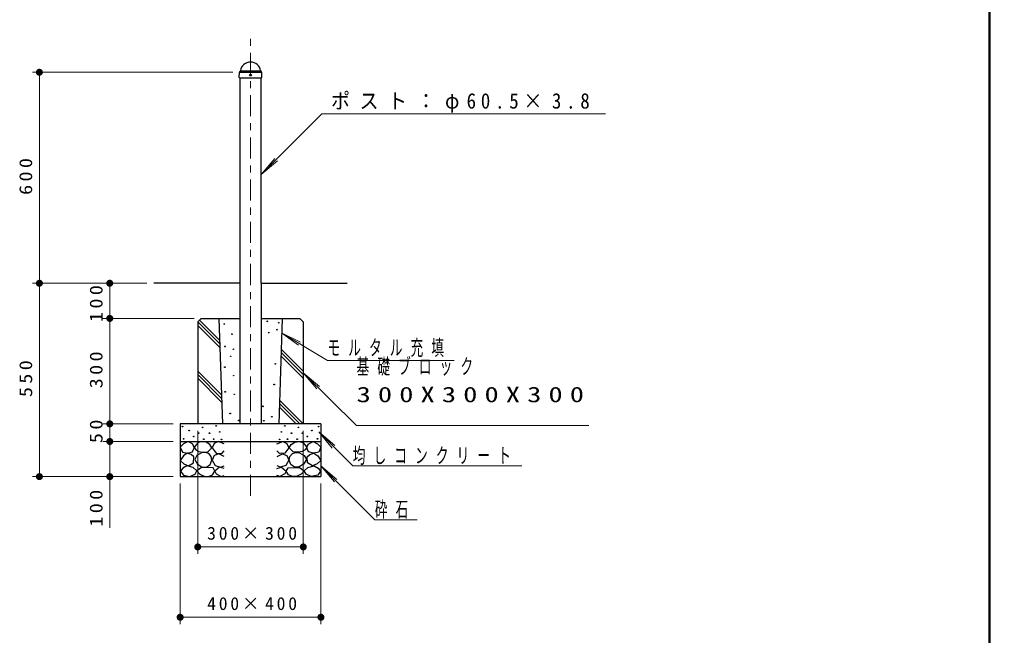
# Model space of a CAD drawing. Units: millimetres on the paper, scale 1:20. Extents: x -385 to 0, y 0 to 267.
# Drawn here: x -137.9 to 0, y 73.4 to 161 of the extents above; entities that cross this region are included whole.
import ezdxf

# ---------------------------------------------------------------- set-up
doc = ezdxf.new("R2010")
doc.units = ezdxf.units.MM
doc.linetypes.add('USER2', pattern=[6, 3, -1, 1, -1])
doc.layers.add('LY_1', color=7, linetype='Continuous', lineweight=13)
doc.styles.add('ＭＳ ゴシック', font='')
doc.styles.get('ＭＳ ゴシック').set_extended_font_data('MS Gothic')

# ---------------------------------------------------------------- blocks, each defined once
blk = doc.blocks.new('filled_dot')
at = {"color": 0, "linetype": 'Continuous', "lineweight": -2, "const_width": 1.25}
blk.add_lwpolyline([(-0.625, 0, 1), (0.625, 0, 1)], format="xyb", close=True, dxfattribs=at)

msp = doc.modelspace()

# ---------------------------------------------------------------- linework, layer by layer
at = {"layer": 'LY_1', "lineweight": 50}
msp.add_line((0, 0), (0, 267), dxfattribs=at)
at = {"layer": 'LY_1', "linetype": 'USER2'}
msp.add_line((-105.012, 93.274), (-105.012, 158.378), dxfattribs=at)
at = {"layer": 'LY_1'}
for p, q in [((-107.524, 153.527), (-136.012, 153.527)), ((-135.012, 123.527), (-135.012, 153.527)), ((-94.867, 147.614), (-103.499, 138.982)), ((-94.867, 147.614), (-54.578, 147.614)), ((-103.499, 138.982), (-101.571, 141.28)), ((-103.499, 138.982), (-101.201, 140.91)), ((-119.762, 123.527), (-136.012, 123.527)), ((-135.012, 96.027), (-135.012, 123.527)), ((-125.012, 118.527), (-125.012, 123.527)), ((-113.012, 118.527), (-126.012, 118.527)), ((-125.012, 103.527), (-125.012, 118.527)), ((-109.391, 114.906), (-112.512, 118.027)), ((-109.374, 114.394), (-112.512, 117.532)), ((-109.408, 115.418), (-112.264, 118.274)), ((-100.615, 116.474), (-98.191, 114.707)), ((-100.615, 116.474), (-97.921, 115.154)), ((-94.078, 112.532), (-100.615, 116.474)), ((-97.512, 110.032), (-100.689, 113.209)), ((-97.512, 110.527), (-100.673, 113.688)), ((-97.512, 111.022), (-100.657, 114.167)), ((-94.078, 112.532), (-76.078, 112.532)), ((-109.149, 107.66), (-112.512, 111.022)), ((-109.132, 107.147), (-112.512, 110.527)), ((-97.512, 110.777), (-95.569, 108.491)), ((-97.512, 110.777), (-95.201, 108.863)), ((-89.944, 103.303), (-97.512, 110.777)), ((-109.115, 106.635), (-112.512, 110.032)), ((-98.012, 103.527), (-100.915, 106.43)), ((-97.517, 103.527), (-100.899, 106.909)), ((-98.507, 103.527), (-100.931, 105.951)), ((-116.012, 103.527), (-126.012, 103.527)), ((-125.012, 101.027), (-125.012, 103.527)), ((-112.512, 102.527), (-112.512, 85.027)), ((-97.512, 102.527), (-97.512, 85.027)), ((-95.325, 102.377), (-93.397, 100.079)), ((-95.325, 102.377), (-93.027, 100.449)), ((-90.487, 97.539), (-95.325, 102.377)), ((-89.944, 103.303), (-56.944, 103.303)), ((-116.012, 101.027), (-126.012, 101.027)), ((-125.012, 88.767), (-125.012, 101.027)), ((-95.03, 97.568), (-93.101, 95.27)), ((-95.03, 97.568), (-92.731, 95.64)), ((-87.345, 89.884), (-95.03, 97.568)), ((-90.487, 97.539), (-66.487, 97.539)), ((-126.012, 96.027), (-136.012, 96.027)), ((-116.012, 96.027), (-126.012, 96.027)), ((-115.012, 95.027), (-115.012, 75.027)), ((-95.012, 95.027), (-95.012, 75.027)), ((-87.345, 89.884), (-81.345, 89.884)), ((-97.512, 86.027), (-112.512, 86.027)), ((-95.012, 76.027), (-115.012, 76.027))]:
    msp.add_line(p, q, dxfattribs=at)
at = {"layer": 'LY_1', "lineweight": 25}
for p, q in [((-106.621, 152.767), (-106.601, 153.494)), ((-106.54, 153.639), (-106.472, 153.706)), ((-106.538, 153.553), (-103.485, 153.553)), ((-106.524, 153.527), (-103.499, 153.527)), ((-106.403, 153.727), (-103.621, 153.727)), ((-103.484, 153.639), (-103.551, 153.706)), ((-103.402, 152.767), (-103.422, 153.494)), ((-106.621, 152.767), (-106.583, 152.728)), ((-106.583, 152.728), (-103.44, 152.728)), ((-106.524, 152.728), (-106.524, 123.527)), ((-103.499, 123.527), (-103.499, 152.728)), ((-103.402, 152.767), (-103.44, 152.728)), ((-106.524, 123.527), (-118.762, 123.527)), ((-106.524, 123.527), (-106.524, 103.527)), ((-103.499, 123.527), (-91.262, 123.527)), ((-103.499, 123.527), (-103.499, 103.527)), ((-112.512, 118.027), (-112.012, 118.527)), ((-112.512, 118.027), (-112.512, 103.527)), ((-112.012, 118.527), (-106.524, 118.527)), ((-109.512, 118.527), (-109.012, 103.527)), ((-103.499, 118.527), (-98.012, 118.527)), ((-100.512, 118.527), (-101.012, 103.527)), ((-98.012, 118.527), (-97.512, 118.027)), ((-97.512, 118.027), (-97.512, 103.527)), ((-95.012, 103.527), (-115.012, 103.527)), ((-115.012, 103.527), (-115.012, 96.027)), ((-95.012, 103.527), (-95.012, 96.027)), ((-115.012, 101.027), (-95.012, 101.027)), ((-115.012, 96.027), (-95.012, 96.027))]:
    msp.add_line(p, q, dxfattribs=at)
for points in [[(-113.889, 100.997), (-114.523, 100.696), (-114.998, 100.221), (-114.697, 99.524), (-113.968, 99.381), (-113.271, 99.539), (-113.018, 100.126), (-113.208, 100.633)], [(-111.918, 101.001), (-112.445, 100.866), (-113.026, 100.231), (-112.796, 99.812), (-112.339, 99.575), (-111.823, 99.501), (-111.08, 99.569), (-110.512, 100.11), (-110.796, 100.61), (-111.33, 100.92)], [(-98.105, 101.001), (-97.578, 100.866), (-96.997, 100.231), (-97.227, 99.812), (-97.684, 99.575), (-98.2, 99.501), (-98.943, 99.569), (-99.511, 100.11), (-99.227, 100.61), (-98.694, 100.92)], [(-96.134, 100.997), (-95.5, 100.696), (-95.025, 100.221), (-95.326, 99.524), (-96.055, 99.381), (-96.752, 99.539), (-97.005, 100.126), (-96.815, 100.633)], [(-114.016, 99.349), (-114.555, 99.001), (-114.998, 98.32), (-114.491, 97.86), (-113.826, 97.543), (-113.129, 97.987), (-113.049, 98.827), (-113.457, 99.189)], [(-112.553, 97.785), (-111.932, 97.44), (-111.256, 97.393), (-110.742, 97.755), (-110.499, 98.353), (-110.611, 98.89), (-110.958, 99.299), (-111.424, 99.463), (-111.958, 99.407), (-112.648, 99.038), (-112.945, 98.461)], [(-97.47, 97.785), (-98.091, 97.44), (-98.767, 97.393), (-99.281, 97.755), (-99.524, 98.353), (-99.413, 98.89), (-99.065, 99.299), (-98.599, 99.463), (-98.065, 99.407), (-97.375, 99.038), (-97.078, 98.461)], [(-96.007, 99.349), (-95.469, 99.001), (-95.025, 98.32), (-95.532, 97.86), (-96.197, 97.543), (-96.894, 97.987), (-96.974, 98.827), (-96.566, 99.189)], [(-114.057, 97.553), (-114.626, 97.233), (-114.963, 96.811), (-114.56, 96.245), (-113.617, 96.042), (-112.901, 96.361), (-112.628, 96.866), (-113.167, 97.321)], [(-111.202, 97.345), (-111.986, 97.305), (-112.648, 96.832), (-112.215, 96.372), (-111.526, 96.062), (-110.961, 96.053), (-110.418, 96.278), (-110.08, 96.805), (-110.337, 97.291)], [(-98.821, 97.345), (-98.038, 97.305), (-97.375, 96.832), (-97.808, 96.372), (-98.497, 96.062), (-99.062, 96.053), (-99.605, 96.278), (-99.943, 96.805), (-99.686, 97.291)], [(-95.966, 97.553), (-95.398, 97.233), (-95.06, 96.811), (-95.463, 96.245), (-96.406, 96.042), (-97.122, 96.361), (-97.395, 96.866), (-96.856, 97.321)]]:
    msp.add_lwpolyline(points, close=True, dxfattribs=at)
for points in [[(-108.762, 100.692), (-109.617, 101.009), (-110.156, 100.739), (-110.473, 100.137), (-109.886, 99.377), (-109.11, 99.313), (-108.762, 99.71)], [(-101.262, 100.692), (-100.406, 101.009), (-99.867, 100.739), (-99.551, 100.137), (-100.137, 99.377), (-100.913, 99.313), (-101.262, 99.71)], [(-108.777, 98.886), (-109.538, 99.282), (-110.172, 99.028), (-110.473, 98.379), (-110.029, 97.603), (-109.269, 97.365), (-108.777, 97.571)], [(-101.246, 98.886), (-100.485, 99.282), (-99.852, 99.028), (-99.551, 98.379), (-99.994, 97.603), (-100.755, 97.365), (-101.246, 97.571)], [(-108.762, 97.159), (-109.427, 97.365), (-110.076, 96.81), (-109.902, 96.414), (-109.173, 96.05), (-108.762, 96.208)], [(-101.262, 97.159), (-100.596, 97.365), (-99.947, 96.81), (-100.121, 96.414), (-100.85, 96.05), (-101.262, 96.208)]]:
    msp.add_lwpolyline(points, dxfattribs=at)
for centre, radius in [((-105.012, 153.128), 0.125), ((-108.737, 117.739), 0.05), ((-102.631, 118.108), 0.05), ((-101.006, 117.911), 0.05), ((-107.653, 116.286), 0.05), ((-102.434, 116.508), 0.05), ((-101.253, 116.926), 0.05), ((-108.638, 114.538), 0.05), ((-107.833, 113.12), 0.035), ((-107.45, 114.146), 0.035), ((-101.499, 112.076), 0.05), ((-108.663, 111.584), 0.05), ((-107.396, 110.371), 0.035), ((-101.646, 109.122), 0.05), ((-108.613, 108.088), 0.05), ((-107.329, 107.729), 0.035), ((-107.9, 105.011), 0.05), ((-103.271, 106.02), 0.05), ((-106.669, 104.002), 0.05), ((-103.124, 103.977), 0.05), ((-101.991, 104.543), 0.05), ((-114.681, 103.136), 0.05), ((-113.731, 102.565), 0.05), ((-112.384, 102.201), 0.05), ((-111.814, 103.025), 0.05), ((-110.837, 102.204), 0.05), ((-109.891, 103.231), 0.05), ((-109.391, 102.38), 0.05), ((-100.632, 102.38), 0.05), ((-100.132, 103.231), 0.05), ((-99.186, 102.204), 0.05), ((-98.209, 103.025), 0.05), ((-97.639, 102.201), 0.05), ((-96.292, 102.565), 0.05), ((-95.342, 103.136), 0.05), ((-114.523, 101.393), 0.05), ((-113.081, 101.726), 0.05), ((-111.64, 101.345), 0.05), ((-110.256, 101.353), 0.05), ((-109.147, 101.326), 0.05), ((-100.876, 101.326), 0.05), ((-99.768, 101.353), 0.05), ((-98.384, 101.345), 0.05), ((-96.942, 101.726), 0.05), ((-95.5, 101.393), 0.05)]:
    msp.add_circle(centre, radius, dxfattribs=at)
for centre, radius, start, end in [((-105.012, 153.523), 1.454, 9.17167, 170.82833), ((-106.391, 153.49), 0.21, 135, 178.99406), ((-106.536, 153.77), 0.09, 315, 350.82833), ((-103.487, 153.77), 0.09, 186.19155, 225), ((-103.632, 153.49), 0.21, 1.00594, 45)]:
    msp.add_arc(centre, radius, start, end, dxfattribs=at)

# ---------------------------------------------------------------- block references
at = {"layer": 'LY_1', "xscale": 0.4, "yscale": 0.4}
for p, rotation in [((-135.012, 153.527), 270), ((-135.012, 123.527), 90), ((-135.012, 123.527), 270), ((-125.012, 123.527), 270), ((-125.012, 118.527), 270), ((-125.012, 118.527), 90), ((-125.012, 103.527), 270), ((-125.012, 103.527), 90), ((-125.012, 101.027), 270), ((-125.012, 101.027), 90), ((-135.012, 96.027), 90), ((-125.012, 96.027), 90), ((-97.512, 86.027), 180), ((-95.012, 76.027), 180)]:
    msp.add_blockref('filled_dot', p, dxfattribs=dict(at, rotation=rotation))
for p in [(-112.512, 86.027), (-115.012, 76.027)]:
    msp.add_blockref('filled_dot', p, dxfattribs=at)

# ---------------------------------------------------------------- texts
at = {"layer": 'LY_1', "style": 'ＭＳ ゴシック'}
for s, insert, char_height, attachment_point in [('\\T1.5;\\W0.9;ポスト：φ60.5×3.8', (-93.578, 147.764), 2.199, 7), ('\\T1.64;\\W0.6;モルタル充填', (-94.078, 113.032), 2.199, 7), ('\\T1.64;\\W0.6;基礎ブロック', (-89.944, 112.803), 2.199, 1), ('\\T1.5;\\W1.35;300X300X300', (-89.944, 108.803), 2.199, 1), ('\\T1.64;\\W0.6;均しコンクリート', (-90.487, 97.689), 2.199, 7), ('\\T1.64;\\W0.6;砕石', (-87.345, 90.034), 2.199, 7), ('\\T1.32;300×300', (-104.591, 87.027), 1.833, 8), ('\\T1.32;400×400', (-104.591, 77.027), 1.833, 8)]:
    msp.add_mtext(s, dxfattribs=dict(at, insert=insert, char_height=char_height, attachment_point=attachment_point))
at = {"layer": 'LY_1', "char_height": 1.833, "attachment_point": 8, "rotation": 90, "style": 'ＭＳ ゴシック'}
for s, insert in [('\\T1.33;\\W1.15;600', (-136.012, 138.944)), ('\\T1.33;\\W1.15;100', (-126.012, 120.871)), ('\\T1.33;\\W1.15;300', (-126.012, 111.444)), ('\\T1.33;\\W1.15;550', (-136.012, 110.192)), ('\\T1.34;\\W1.15;50', (-126.012, 102.705)), ('\\T1.33;\\W1.15;100', (-126.012, 91.767))]:
    msp.add_mtext(s, dxfattribs=dict(at, insert=insert))

doc.saveas('drawing.dxf')
